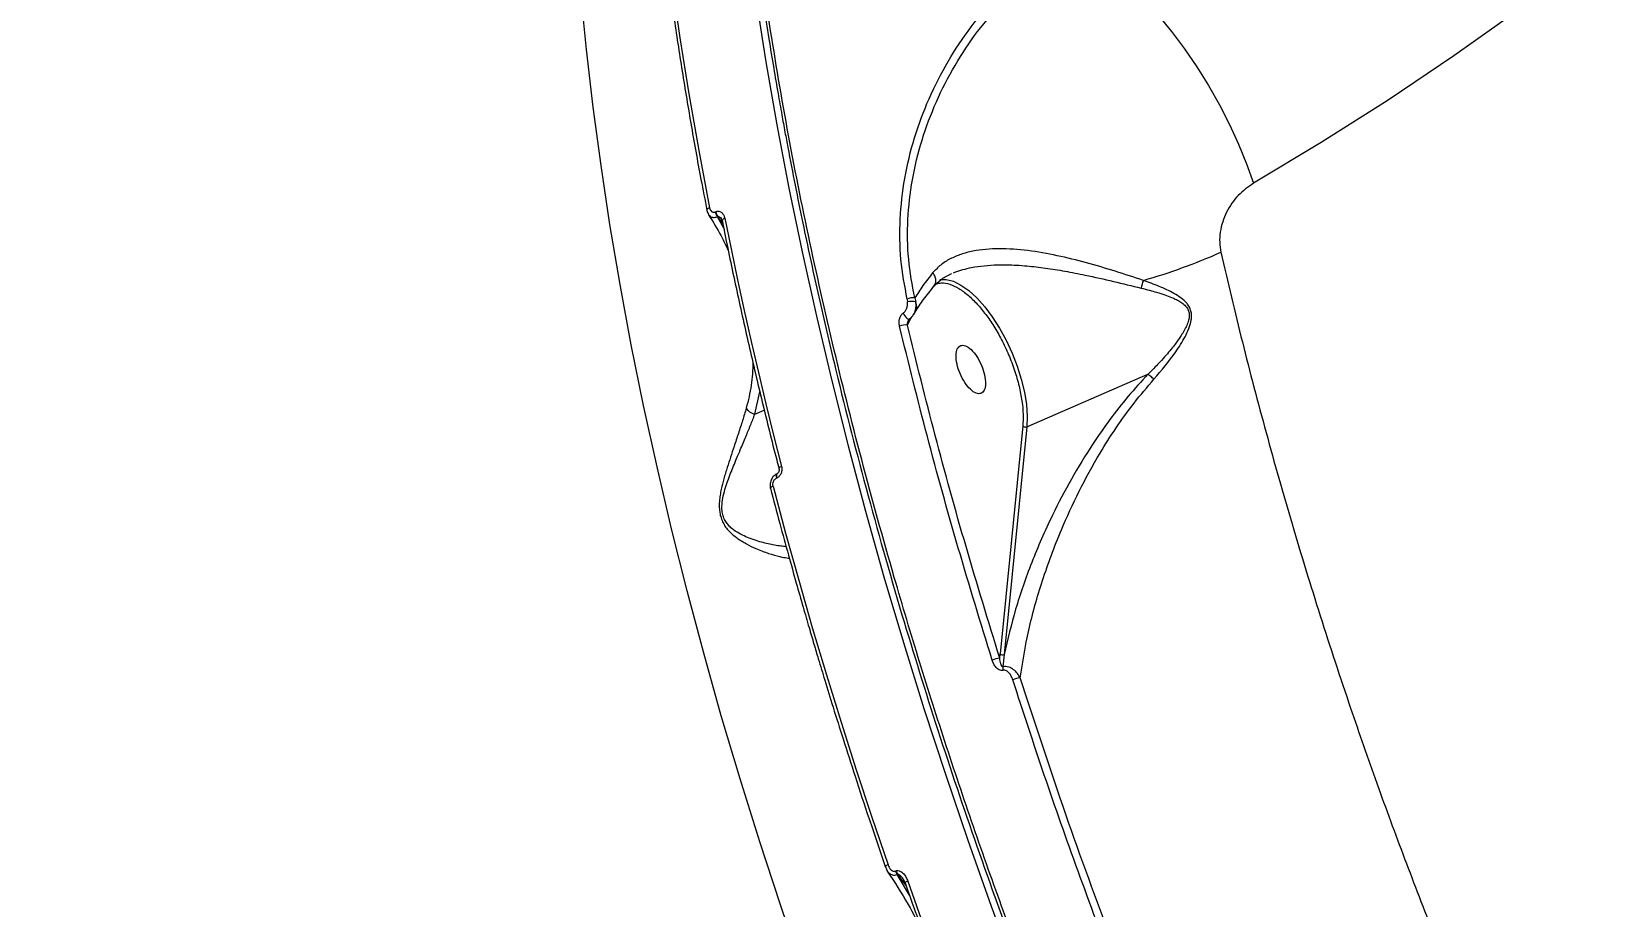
# Model space of a CAD drawing. Header units: millimetres. Extents: x -6332 to 8932, y -6739 to 7096.
# Drawn here: x -2605.9 to -2332.1, y -2091.6 to -1940.8 of the extents above; entities that cross this region are included whole.
import ezdxf

# ---------------------------------------------------------------- set-up
doc = ezdxf.new("R2010")
doc.units = ezdxf.units.MM
for name, color, linetype in [('DIKOM_ОБЪЕКТ', 7, 'Continuous'), ('DIKOM_РАЗМЕР_ЗОНА', 7, 'Continuous'), ('DIKOM_РАЗМЕР_ОБЪЕКТА', 7, 'Continuous')]:
    doc.layers.add(name, color=color, linetype=linetype)
doc.styles.add('style1', font='arial.ttf', dxfattribs={"width": 0.8})
doc.dimstyles.new('1-50', dxfattribs={"dimtxt": 300, "dimasz": 200, "dimexe": 100, "dimexo": 0, "dimgap": 100, "dimtad": 1, "dimtxsty": 'style1', "dimcen": 200, "dimclrd": 7, "dimclre": 7, "dimclrt": 7, "dimadec": 1, "dimazin": 2, "dimtfac": 1, "dimtmove": 0, "dimatfit": 2, "dimfxl": 0, "dimlwd": 25, "dimlwe": 18, "dimarcsym": 0})

# ---------------------------------------------------------------- blocks, each defined once
blk = doc.blocks.new('*D9')
at = {"layer": 'Defpoints', "color": 0, "transparency": 16777216}
for p in [(777.17, 5593.97), (-4228.73, -3389.78), (7301.72, -3389.78)]:
    blk.add_point(p, dxfattribs=at)
at = {"layer": 'DIKOM_РАЗМЕР_ОБЪЕКТА', "color": 7, "lineweight": 18, "transparency": 16777216}
for p, q in [((777.17, 5593.97), (7401.72, 5593.97)), ((-4228.73, -3389.78), (7401.72, -3389.78))]:
    blk.add_line(p, q, dxfattribs=at)
at = {"layer": 'DIKOM_РАЗМЕР_ОБЪЕКТА', "color": 7, "lineweight": 25, "transparency": 16777216}
blk.add_line((7301.72, 5393.97), (7301.72, -3189.78), dxfattribs=at)
at = {"layer": 'DIKOM_РАЗМЕР_ОБЪЕКТА', "color": 7, "transparency": 16777216}
for points in [[(7268.39, 5393.97), (7335.06, 5393.97), (7301.72, 5593.97)], [(7268.39, -3189.78), (7335.06, -3189.78), (7301.72, -3389.78)]]:
    blk.add_solid(points, dxfattribs=at)
at = {"layer": 'DIKOM_РАЗМЕР_ОБЪЕКТА', "color": 7, "transparency": 16777216, "insert": (7048.55, 1153.71), "char_height": 300, "attachment_point": 5, "rotation": 90, "style": 'style1'}
blk.add_mtext('9000', dxfattribs=at)
blk = doc.blocks.new('*D10')
at = {"layer": 'Defpoints', "color": 0, "transparency": 16777216}
for p in [(4034.78, 3636.59), (-4490.85, -1960.46), (4034.78, -5533.39)]:
    blk.add_point(p, dxfattribs=at)
at = {"layer": 'DIKOM_РАЗМЕР_ОБЪЕКТА', "color": 7, "lineweight": 18, "transparency": 16777216}
for p, q in [((4034.78, 3636.59), (4034.78, -5633.39)), ((-4490.85, -1960.46), (-4490.85, -5633.39))]:
    blk.add_line(p, q, dxfattribs=at)
at = {"layer": 'DIKOM_РАЗМЕР_ОБЪЕКТА', "color": 7, "lineweight": 25, "transparency": 16777216}
blk.add_line((-4290.85, -5533.39), (3834.78, -5533.39), dxfattribs=at)
at = {"layer": 'DIKOM_РАЗМЕР_ОБЪЕКТА', "color": 7, "transparency": 16777216}
for points in [[(-4290.85, -5500.05), (-4290.85, -5566.72), (-4490.85, -5533.39)], [(3834.78, -5500.05), (3834.78, -5566.72), (4034.78, -5533.39)]]:
    blk.add_solid(points, dxfattribs=at)
at = {"layer": 'DIKOM_РАЗМЕР_ОБЪЕКТА', "color": 7, "transparency": 16777216, "insert": (308.03, -5280.21), "char_height": 300, "attachment_point": 5, "style": 'style1'}
blk.add_mtext('8500', dxfattribs=at)
blk = doc.blocks.new('*D11')
at = {"layer": 'Defpoints', "color": 0, "transparency": 16777216}
for p in [(1114.35, 7096.35), (-4349.59, -4627.34), (8831.76, -4627.34)]:
    blk.add_point(p, dxfattribs=at)
at = {"layer": 'DIKOM_РАЗМЕР_ЗОНА', "color": 7, "lineweight": 18, "transparency": 16777216}
for p, q in [((1114.35, 7096.35), (8931.76, 7096.35)), ((-4349.59, -4627.34), (8931.76, -4627.34))]:
    blk.add_line(p, q, dxfattribs=at)
at = {"layer": 'DIKOM_РАЗМЕР_ЗОНА', "color": 7, "lineweight": 25, "transparency": 16777216}
blk.add_line((8831.76, 6896.35), (8831.76, -4427.34), dxfattribs=at)
at = {"layer": 'DIKOM_РАЗМЕР_ЗОНА', "color": 7, "transparency": 16777216}
for points in [[(8798.42, 6896.35), (8865.09, 6896.35), (8831.76, 7096.35)], [(8798.42, -4427.34), (8865.09, -4427.34), (8831.76, -4627.34)]]:
    blk.add_solid(points, dxfattribs=at)
at = {"layer": 'DIKOM_РАЗМЕР_ЗОНА', "color": 7, "transparency": 16777216, "insert": (8578.59, 1308.2), "char_height": 300, "attachment_point": 5, "rotation": 90, "style": 'style1'}
blk.add_mtext('11750', dxfattribs=at)
blk = doc.blocks.new('*D12')
at = {"layer": 'Defpoints', "color": 0, "transparency": 16777216}
for p in [(6134.38, 3354.85), (-6332, -2644.93), (6134.38, -6639)]:
    blk.add_point(p, dxfattribs=at)
at = {"layer": 'DIKOM_РАЗМЕР_ЗОНА', "color": 7, "lineweight": 18, "transparency": 16777216}
for p, q in [((6134.38, 3354.85), (6134.38, -6739)), ((-6332, -2644.93), (-6332, -6739))]:
    blk.add_line(p, q, dxfattribs=at)
at = {"layer": 'DIKOM_РАЗМЕР_ЗОНА', "color": 7, "lineweight": 25, "transparency": 16777216}
blk.add_line((-6132, -6639), (5934.38, -6639), dxfattribs=at)
at = {"layer": 'DIKOM_РАЗМЕР_ЗОНА', "color": 7, "transparency": 16777216}
for points in [[(-6132, -6605.67), (-6132, -6672.33), (-6332, -6639)], [(5934.38, -6605.67), (5934.38, -6672.33), (6134.38, -6639)]]:
    blk.add_solid(points, dxfattribs=at)
at = {"layer": 'DIKOM_РАЗМЕР_ЗОНА', "color": 7, "transparency": 16777216, "insert": (-98.81, -6385.83), "char_height": 300, "attachment_point": 5, "style": 'style1'}
blk.add_mtext('12500', dxfattribs=at)

msp = doc.modelspace()

# ---------------------------------------------------------------- linework, layer by layer
at = {"layer": 'DIKOM_ОБЪЕКТ', "color": 7, "linetype": 'Continuous', "lineweight": 15}
for p, q in [((-2487.912, -1971.837), (-2487.827, -1971.8)), ((-2487.463, -1972.632), (-2487.548, -1972.67)), ((-2486.45, -1974.636), (-2487.548, -1972.67)), ((-2486.615, -1973.787), (-2487.463, -1972.632)), ((-2486.907, -1972.955), (-2486.705, -1973.332)), ((-2447.366, -1982.605), (-2447.107, -1982.491)), ((-2454.79, -1986.865), (-2454.721, -1987.351)), ((-2453.486, -1986.682), (-2453.3, -1987.374)), ((-2454.756, -1991.369), (-2454.154, -1990.256)), ((-2454.154, -1990.256), (-2453.995, -1989.962)), ((-2453.663, -1989.527), (-2453.411, -1989.109)), ((-2434.143, -2008.902), (-2413.24, -1999.848)), ((-2481.08, -2006.76), (-2480.205, -2002.896)), ((-2481.08, -2006.76), (-2481.077, -2006.759)), ((-2481.077, -2006.759), (-2479.442, -2006.051)), ((-2434.836, -2008.774), (-2438.728, -2048.068)), ((-2434.143, -2008.902), (-2438.035, -2048.196)), ((-2477.342, -2017.77), (-2477.315, -2017.757)), ((-2477.201, -2016.984), (-2477.229, -2016.996)), ((-2438.805, -2048.852), (-2438.728, -2048.068)), ((-2438.035, -2048.196), (-2438.274, -2050.336)), ((-2456.818, -2085.577), (-2456.718, -2085.534)), ((-2456.423, -2086.101), (-2456.523, -2086.145)), ((-2454.392, -2089.745), (-2456.523, -2086.145)), ((-2455.004, -2088.016), (-2456.423, -2086.101)), ((-2455.561, -2086.83), (-2455.158, -2087.584))]:
    msp.add_line(p, q, dxfattribs=at)
at = {"layer": 'DIKOM_ОБЪЕКТ', "color": 7, "linetype": 'Continuous', "lineweight": 15, "flags": 128}
for points in [[(-2249.125, -1842.236), (-2258.105, -1852.898), (-2267.329, -1863.31), (-2276.792, -1873.467), (-2286.488, -1883.365), (-2296.412, -1892.997), (-2306.558, -1902.357), (-2316.922, -1911.442), (-2327.496, -1920.244), (-2338.276, -1928.761), (-2349.256, -1936.988), (-2360.429, -1944.92), (-2371.79, -1952.551), (-2383.331, -1959.879), (-2395.048, -1966.899)], [(-2499.308, -1894.884), (-2498.569, -1904.037), (-2497.669, -1913.311), (-2496.607, -1922.698), (-2495.385, -1932.194), (-2494.003, -1941.789), (-2492.463, -1951.479), (-2490.765, -1961.257), (-2488.91, -1971.115)], [(-2425.607, -1925.906), (-2423.31, -1927.224), (-2420.959, -1928.835), (-2418.576, -1930.725), (-2416.182, -1932.877), (-2413.798, -1935.27), (-2411.448, -1937.883), (-2409.151, -1940.693), (-2406.929, -1943.673), (-2404.803, -1946.797), (-2402.791, -1950.036), (-2400.912, -1953.36), (-2399.183, -1956.739), (-2397.62, -1960.143), (-2396.238, -1963.54), (-2395.048, -1966.899)], [(-2472.941, -2102.268), (-2476.674, -2091.387), (-2480.241, -2080.507), (-2483.637, -2069.639), (-2486.86, -2058.794), (-2489.907, -2047.98), (-2492.774, -2037.209), (-2495.46, -2026.489), (-2497.961, -2015.833), (-2500.275, -2005.248), (-2502.4, -1994.744), (-2504.334, -1984.333), (-2506.076, -1974.024), (-2507.623, -1963.824), (-2508.975, -1953.746), (-2510.129, -1943.798), (-2511.086, -1933.989)], [(-2480.868, -1935.257), (-2479.169, -1945.973), (-2477.278, -1956.797), (-2475.195, -1967.717), (-2472.922, -1978.727), (-2470.462, -1989.816), (-2467.817, -2000.975), (-2464.988, -2012.195), (-2461.978, -2023.465), (-2458.79, -2034.778), (-2455.427, -2046.123), (-2451.89, -2057.49), (-2448.183, -2068.871), (-2444.31, -2080.255), (-2440.274, -2091.632), (-2436.077, -2102.994)], [(-2488.91, -1971.115), (-2489.055, -1971.186), (-2489.175, -1971.264), (-2489.267, -1971.345), (-2489.329, -1971.427), (-2489.356, -1971.507), (-2489.352, -1971.575)], [(-2486.258, -1972.937), (-2486.409, -1973.011), (-2486.533, -1973.093), (-2486.626, -1973.178), (-2486.685, -1973.263), (-2486.706, -1973.345), (-2486.69, -1973.421), (-2486.689, -1973.424)], [(-2486.258, -1972.937), (-2485.185, -1978.226), (-2484.068, -1983.535), (-2482.907, -1988.861), (-2481.704, -1994.205), (-2480.457, -1999.566), (-2479.168, -2004.942), (-2477.836, -2010.332), (-2476.462, -2015.735)], [(-2449.152, -1983.477), (-2448.052, -1983.475), (-2446.815, -1983.801), (-2445.504, -1984.453), (-2444.148, -1985.418), (-2442.775, -1986.674), (-2441.416, -1988.193), (-2440.1, -1989.944), (-2438.855, -1991.889), (-2437.709, -1993.984), (-2436.686, -1996.184), (-2435.809, -1998.443), (-2435.097, -2000.709), (-2434.565, -2002.936), (-2434.224, -2005.074), (-2434.083, -2007.077), (-2434.143, -2008.902)], [(-2455.471, -1989.284), (-2455.351, -1989.528), (-2455.197, -1989.767), (-2455.023, -1989.982), (-2454.842, -1990.154), (-2454.67, -1990.272), (-2454.519, -1990.324), (-2454.403, -1990.306), (-2454.33, -1990.221)], [(-2454.209, -1990.134), (-2454.193, -1990.18), (-2454.154, -1990.256)], [(-2477.227, -2016.995), (-2477.235, -2016.999), (-2477.318, -2017.071), (-2477.372, -2017.192), (-2477.395, -2017.356), (-2477.385, -2017.552), (-2477.342, -2017.77)], [(-2477.2, -2016.984), (-2477.208, -2016.987), (-2477.291, -2017.059), (-2477.345, -2017.18), (-2477.368, -2017.343), (-2477.358, -2017.54), (-2477.315, -2017.757)], [(-2476.462, -2015.735), (-2476.613, -2015.807), (-2476.739, -2015.883), (-2476.834, -2015.959), (-2476.896, -2016.031), (-2476.921, -2016.098), (-2476.917, -2016.137)], [(-2478.374, -2019.569), (-2478.379, -2019.558), (-2478.381, -2019.501), (-2478.35, -2019.437), (-2478.285, -2019.368), (-2478.191, -2019.297), (-2478.069, -2019.225), (-2477.924, -2019.155)], [(-2477.924, -2019.155), (-2475.762, -2027.267), (-2473.507, -2035.4), (-2471.161, -2043.553), (-2468.724, -2051.722), (-2466.197, -2059.901), (-2463.582, -2068.089), (-2460.88, -2076.282), (-2458.091, -2084.475)], [(-2454.677, -2087.299), (-2454.829, -2087.369), (-2454.958, -2087.435), (-2455.058, -2087.494), (-2455.126, -2087.545), (-2455.159, -2087.586), (-2455.156, -2087.616), (-2455.149, -2087.621)], [(-2454.677, -2087.299), (-2452.002, -2094.832), (-2449.256, -2102.359), (-2446.441, -2109.877), (-2443.557, -2117.382), (-2440.606, -2124.873), (-2437.589, -2132.347), (-2434.507, -2139.801), (-2431.361, -2147.232)]]:
    msp.add_lwpolyline(points, dxfattribs=at)
at = {"layer": 'DIKOM_ОБЪЕКТ', "color": 7, "linetype": 'Continuous', "lineweight": 15}
for centre, radius, start, end in [((-2485.775, -1971.397), 2.182, 191.63408, 215.67287), ((-2485.704, -1971.366), 2.167, 191.54907, 215.75788), ((-2441.929, -1885.801), 101.745, 285.91366, 293.93796), ((-2406.415, -1986.637), 8.182, 158.56827, 168.31377), ((-2453.827, -1988.991), 2.334, 81.61002, 114.37729), ((-2454.056, -1990.177), 2.903, 74.90774, 103.24673), ((-2455.028, -1988.135), 1.888, 328.61948, 23.75575), ((-2455.153, -1993.563), 2.23, 79.74057, 115.36468), ((-2438.681, -2052.246), 3.396, 92.08181, 114.98963), ((-2438.284, -2047.601), 0.645, 226.42944, 292.67128), ((-2436.737, -2050.622), 1.563, 169.47025, 191.66474), ((-2434.982, -2056.05), 3.817, 94.67258, 114.39334), ((-2457.903, -2085.292), 0.838, 102.96284, 143.04501), ((-2454.762, -2084.869), 2.174, 198.99155, 215.93158), ((-2454.679, -2084.833), 2.156, 198.97038, 216.03153)]:
    msp.add_arc(centre, radius, start, end, dxfattribs=at)
for points, knots in [([(-2499.724, -1895.409), (-2499.607, -1897.066), (-2499.278, -1901.711), (-2498.565, -1909.476), (-2497.598, -1918.684), (-2496.467, -1928.003), (-2495.182, -1937.42), (-2493.744, -1946.93), (-2492.145, -1956.53), (-2490.679, -1964.744), (-2489.688, -1969.785), (-2489.336, -1971.572)], [0, 0, 0, 0, 0.0685187, 0.1919675, 0.3154048, 0.438816, 0.5622153, 0.6855985, 0.8089526, 0.9322841, 1, 1, 1, 1]), ([(-2454.79, -1986.865), (-2455.212, -1984.606), (-2456.052, -1980.11), (-2456.129, -1973.082), (-2455.351, -1966.026), (-2453.662, -1959.045), (-2451.134, -1952.257), (-2447.83, -1945.83), (-2443.867, -1939.801), (-2440.753, -1936.286), (-2439.194, -1934.524)], [0, 0, 0, 0, 0.1259221, 0.2506969, 0.3753571, 0.5006644, 0.6250638, 0.7504825, 0.8749973, 1, 1, 1, 1]), ([(-2453.486, -1986.682), (-2453.899, -1984.469), (-2454.72, -1980.065), (-2454.791, -1973.181), (-2454.021, -1966.271), (-2452.358, -1959.436), (-2449.874, -1952.792), (-2446.629, -1946.504), (-2442.742, -1940.606), (-2439.691, -1937.167), (-2438.163, -1935.444)], [0, 0, 0, 0, 0.1259479, 0.2507115, 0.3753771, 0.50067, 0.6250772, 0.7504826, 0.8749987, 1, 1, 1, 1]), ([(-2479.563, -1936.212), (-2479.267, -1938.127), (-2478.711, -1941.725), (-2477.872, -1946.804), (-2477.12, -1951.188), (-2476.466, -1954.864), (-2475.9, -1957.963), (-2474.741, -1964.169), (-2472.918, -1973.371), (-2470.249, -1985.74), (-2466.717, -2000.939), (-2461.995, -2019.452), (-2455.978, -2040.649), (-2449.565, -2061.285), (-2442.834, -2081.29), (-2435.6, -2101.272), (-2427.885, -2121.166), (-2419.707, -2140.927), (-2411.088, -2160.511), (-2402.045, -2179.868), (-2392.598, -2198.961), (-2382.777, -2217.726), (-2372.608, -2236.111), (-2362.128, -2254.057), (-2351.353, -2271.53), (-2340.313, -2288.486), (-2329.031, -2304.888), (-2317.535, -2320.694), (-2305.86, -2335.855), (-2294.04, -2350.326), (-2282.11, -2364.066), (-2270.094, -2377.052), (-2258.022, -2389.244), (-2245.916, -2400.625), (-2233.815, -2411.153), (-2221.752, -2420.8), (-2209.767, -2429.539), (-2197.884, -2437.344), (-2186.131, -2444.205), (-2174.535, -2450.103), (-2163.122, -2455.02), (-2151.927, -2458.945), (-2141.226, -2461.797), (-2131.031, -2463.647), (-2121.337, -2464.568), (-2113.686, -2464.591), (-2107.939, -2464.21), (-2104.082, -2463.784), (-2101.138, -2463.331), (-2098.925, -2462.925), (-2097.163, -2462.568), (-2094.972, -2462.069), (-2092.341, -2461.386), (-2089.577, -2460.577), (-2087.719, -2459.923), (-2086.86, -2459.619)], [0, 0, 0, 0, 0.0074882, 0.0140652, 0.0197222, 0.0244442, 0.0282356, 0.0316329, 0.0482403, 0.0633034, 0.0783673, 0.1052638, 0.1321598, 0.1566132, 0.1811119, 0.205585, 0.2300364, 0.2544886, 0.2789398, 0.303391, 0.3278498, 0.3523595, 0.3768158, 0.401268, 0.4257194, 0.4501715, 0.4746244, 0.4991041, 0.5235995, 0.5480531, 0.5725065, 0.5969613, 0.6214155, 0.6458734, 0.6703836, 0.6948535, 0.7193114, 0.7437693, 0.7682288, 0.7926891, 0.817164, 0.8416817, 0.8661483, 0.8889833, 0.9118196, 0.934657, 0.9447066, 0.9546912, 0.9638668, 0.9673555, 0.9718884, 0.9776536, 0.9846583, 0.9928988, 1, 1, 1, 1]), ([(-2085.655, -2459.26), (-2088.967, -2460.348), (-2095.563, -2462.515), (-2106.041, -2464.18), (-2116.841, -2464.697), (-2127.966, -2463.98), (-2139.359, -2462.091), (-2150.981, -2459.059), (-2162.788, -2454.926), (-2174.739, -2449.727), (-2186.796, -2443.51), (-2198.918, -2436.318), (-2211.067, -2428.197), (-2223.209, -2419.199), (-2235.308, -2409.368), (-2247.332, -2398.756), (-2259.248, -2387.415), (-2271.029, -2375.396), (-2282.643, -2362.747), (-2294.069, -2349.523), (-2305.277, -2335.771), (-2314.324, -2324.04), (-2321.292, -2314.639), (-2326.269, -2307.759), (-2331.183, -2300.8), (-2336.03, -2293.767), (-2340.812, -2286.666), (-2345.525, -2279.501), (-2351.443, -2270.29), (-2358.494, -2258.961), (-2366.573, -2245.426), (-2375.329, -2230.141), (-2384.65, -2213.063), (-2394.401, -2194.174), (-2403.642, -2175.238), (-2412.368, -2156.314), (-2419.977, -2138.826), (-2426.602, -2122.78), (-2432.363, -2108.145), (-2437.859, -2093.476), (-2443.083, -2078.795), (-2448.028, -2064.122), (-2452.689, -2049.479), (-2457.642, -2032.943), (-2462.729, -2014.566), (-2467.765, -1994.44), (-2472.189, -1974.565), (-2476.046, -1954.96), (-2478.097, -1942.176), (-2479.122, -1935.79)], [0, 0, 0, 0, 0.0271357, 0.0540497, 0.0807421, 0.1072129, 0.133462, 0.1594894, 0.1852952, 0.2108794, 0.2362418, 0.2613826, 0.286302, 0.3109992, 0.3354753, 0.3597296, 0.383762, 0.4075724, 0.4311621, 0.454529, 0.4776753, 0.5005994, 0.5112385, 0.521823, 0.5323524, 0.5428277, 0.5532485, 0.5636141, 0.5739263, 0.592688, 0.6112661, 0.6296613, 0.6544485, 0.6788948, 0.7029997, 0.7267635, 0.7501872, 0.7681702, 0.7861322, 0.8040722, 0.8219919, 0.83989, 0.8577659, 0.8756211, 0.9005808, 0.9254984, 0.950374, 0.9752076, 1, 1, 1, 1]), ([(-2395.048, -1966.899), (-2395.955, -1967.538), (-2397.767, -1968.815), (-2399.468, -1971.318), (-2400.385, -1973.539), (-2400.797, -1975.296), (-2400.93, -1977.089), (-2400.741, -1978.224), (-2400.646, -1978.795)], [0, 0, 0, 0, 0.2497093, 0.4992396, 0.6240027, 0.7494819, 0.8739506, 1, 1, 1, 1]), ([(-2488.91, -1971.115), (-2488.877, -1971.237), (-2488.81, -1971.481), (-2488.622, -1971.717), (-2488.431, -1971.841), (-2488.266, -1971.893), (-2488.09, -1971.898), (-2487.971, -1971.857), (-2487.912, -1971.837)], [0, 0, 0, 0, 0.248925, 0.4983885, 0.6262905, 0.7493184, 0.8753711, 1, 1, 1, 1]), ([(-2489.354, -1971.569), (-2489.321, -1971.703), (-2489.254, -1971.973), (-2489.128, -1972.199), (-2489.065, -1972.314)], [0, 0, 0, 0, 0.4946553, 1, 1, 1, 1]), ([(-2489.083, -1972.32), (-2488.322, -1973.532), (-2487.036, -1975.583), (-2486.038, -1977.72), (-2485.63, -1978.594)], [0, 0, 0, 0, 0.5911017, 1, 1, 1, 1]), ([(-2489.051, -1972.299), (-2488.971, -1972.416), (-2488.839, -1972.61), (-2488.535, -1972.749), (-2488.24, -1972.804), (-2487.904, -1972.787), (-2487.667, -1972.709), (-2487.548, -1972.67)], [0, 0, 0, 0, 0.2739416, 0.4491908, 0.6294754, 0.8130722, 1, 1, 1, 1]), ([(-2487.827, -1971.8), (-2487.736, -1971.769), (-2487.55, -1971.705), (-2487.274, -1971.717), (-2487.017, -1971.799), (-2486.718, -1971.995), (-2486.42, -1972.362), (-2486.312, -1972.745), (-2486.258, -1972.937)], [0, 0, 0, 0, 0.123797, 0.2505609, 0.3732565, 0.5015217, 0.7510063, 1, 1, 1, 1]), ([(-2487.463, -1972.632), (-2487.442, -1972.626), (-2487.398, -1972.613), (-2487.288, -1972.63), (-2487.11, -1972.731), (-2486.945, -1972.884), (-2486.867, -1973.019), (-2486.847, -1973.054)], [0, 0, 0, 0, 0.0879629, 0.1850914, 0.4273209, 0.853115, 1, 1, 1, 1]), ([(-2486.693, -1973.387), (-2486.585, -1973.941), (-2485.849, -1977.743), (-2484.338, -1984.858), (-2482.158, -1994.726), (-2479.804, -2004.655), (-2478.052, -2011.794), (-2477.041, -2015.633), (-2476.909, -2016.135)], [0, 0, 0, 0, 0.039543, 0.271106, 0.5025954, 0.7339714, 0.9652119, 1, 1, 1, 1]), ([(-2414.031, -1983.647), (-2415.633, -1983.122), (-2418.824, -1982.075), (-2423.831, -1980.595), (-2428.91, -1979.328), (-2434.005, -1978.427), (-2438.951, -1978.074), (-2442.792, -1978.401), (-2445.545, -1979.119), (-2447.413, -1979.915), (-2449.062, -1980.95), (-2449.917, -1981.86), (-2450.343, -1982.312)], [0, 0, 0, 0, 0.1252527, 0.2494539, 0.3746744, 0.4991344, 0.6242751, 0.7492149, 0.8118517, 0.8744606, 0.937512, 1, 1, 1, 1]), ([(-2400.646, -1978.795), (-2399.438, -1983.949), (-2397.019, -1994.275), (-2392.902, -2009.924), (-2388.426, -2025.687), (-2383.56, -2041.544), (-2378.649, -2056.464), (-2373.765, -2070.437), (-2368.97, -2083.466), (-2363.912, -2096.548), (-2358.593, -2109.666), (-2353.014, -2122.799), (-2347.277, -2135.705), (-2341.394, -2148.379), (-2335.375, -2160.816), (-2329.117, -2173.226), (-2322.624, -2185.589), (-2315.898, -2197.881), (-2309.387, -2209.306), (-2303.134, -2219.88), (-2297.175, -2229.623), (-2291.069, -2239.276), (-2284.819, -2248.824), (-2278.429, -2258.253), (-2271.904, -2267.547), (-2263.89, -2278.559), (-2254.299, -2291.112), (-2243.061, -2304.943), (-2231.545, -2318.22), (-2221.492, -2329.035), (-2212.995, -2337.66), (-2206.114, -2344.339), (-2199.177, -2350.764), (-2192.19, -2356.921), (-2185.162, -2362.795), (-2178.1, -2368.375), (-2170.269, -2374.201), (-2161.684, -2380.117), (-2152.374, -2385.944), (-2143.094, -2391.15), (-2133.863, -2395.71), (-2124.044, -2399.877), (-2113.699, -2403.442), (-2102.926, -2406.137), (-2092.38, -2407.816), (-2085.629, -2407.984), (-2082.245, -2408.069)], [0, 0, 0, 0, 0.0247177, 0.0495152, 0.0743911, 0.0993454, 0.1243775, 0.1447744, 0.1653298, 0.1860432, 0.2069154, 0.2279455, 0.2491336, 0.2694023, 0.2898713, 0.3105397, 0.3314089, 0.3524788, 0.373748, 0.3911655, 0.4087378, 0.4264654, 0.4443484, 0.4623873, 0.4805816, 0.4989317, 0.5286787, 0.5588428, 0.5894223, 0.6204182, 0.6383184, 0.6563541, 0.6745262, 0.6928343, 0.7112778, 0.7298577, 0.7485742, 0.7733223, 0.7982561, 0.8233761, 0.8486819, 0.8741736, 0.905376, 0.9367479, 0.968289, 1, 1, 1, 1]), ([(-2446.787, -1982.349), (-2446.711, -1982.315), (-2446.207, -1982.088), (-2445.166, -1981.776), (-2442.814, -1981.208), (-2440.24, -1980.969), (-2437.587, -1980.956), (-2435.88, -1981.017), (-2433.659, -1981.18), (-2430.879, -1981.505), (-2427.518, -1982.049), (-2423.585, -1982.821), (-2419.157, -1983.822), (-2416.007, -1984.593), (-2414.427, -1984.98)], [0, 0, 0, 0, 0.009045, 0.0602201, 0.11268, 0.2550651, 0.3051221, 0.3565084, 0.4092652, 0.5034843, 0.6021119, 0.7052895, 0.8522858, 1, 1, 1, 1]), ([(-2450.343, -1982.312), (-2450.941, -1983.065), (-2452.141, -1984.576), (-2453.037, -1985.979), (-2453.486, -1986.682)], [0, 0, 0, 0, 0.4984724, 1, 1, 1, 1]), ([(-2453.418, -1989.119), (-2452.955, -1988.4), (-2452.032, -1986.963), (-2450.765, -1985.395), (-2450.134, -1984.612)], [0, 0, 0, 0, 0.501086, 1, 1, 1, 1]), ([(-2450.201, -1984.627), (-2450.107, -1984.526), (-2449.92, -1984.326), (-2449.83, -1983.883), (-2449.848, -1983.389), (-2450.01, -1982.841), (-2450.232, -1982.489), (-2450.343, -1982.312)], [0, 0, 0, 0, 0.1886537, 0.3745112, 0.5769524, 0.7881851, 1, 1, 1, 1]), ([(-2450.258, -1984.763), (-2449.874, -1984.343), (-2449.098, -1983.492), (-2447.924, -1982.879), (-2447.33, -1982.57)], [0, 0, 0, 0, 0.494548, 1, 1, 1, 1]), ([(-2449.722, -1984.246), (-2449.445, -1984.173), (-2448.753, -1983.99), (-2447.447, -1984.256), (-2445.893, -1984.972), (-2444.291, -1986.146), (-2442.725, -1987.668), (-2441.232, -1989.475), (-2439.81, -1991.546), (-2438.467, -1993.893), (-2437.247, -1996.476), (-2436.223, -1999.183), (-2435.446, -2001.888), (-2434.956, -2004.451), (-2434.73, -2006.79), (-2434.801, -2008.123), (-2434.836, -2008.774)], [0, 0, 0, 0, 0.0505576, 0.1262769, 0.2019996, 0.2764909, 0.3486258, 0.4175091, 0.4863987, 0.5585504, 0.6330323, 0.7087452, 0.7844687, 0.8589702, 0.9311173, 1, 1, 1, 1]), ([(-2412.196, -2000.702), (-2410.896, -1999.17), (-2408.936, -1996.86), (-2407.043, -1993.845), (-2406.16, -1991.988), (-2405.773, -1990.738), (-2405.689, -1989.702), (-2405.788, -1988.933), (-2406.066, -1988.231), (-2406.619, -1987.429), (-2407.521, -1986.641), (-2409.129, -1985.649), (-2411.295, -1984.655), (-2413.121, -1983.983), (-2414.031, -1983.647)], [0, 0, 0, 0, 0.2445685, 0.3686356, 0.4311119, 0.4946813, 0.5269779, 0.5593512, 0.5918094, 0.6241192, 0.6876345, 0.7506825, 0.875699, 1, 1, 1, 1]), ([(-2455.471, -1989.284), (-2455.404, -1989.233), (-2455.267, -1989.129), (-2455.042, -1988.847), (-2454.841, -1988.429), (-2454.717, -1987.888), (-2454.72, -1987.53), (-2454.721, -1987.351)], [0, 0, 0, 0, 0.1223074, 0.2500675, 0.5003101, 0.7497819, 1, 1, 1, 1]), ([(-2453.79, -1989.696), (-2453.776, -1989.683), (-2453.573, -1989.494), (-2453.381, -1988.94), (-2453.217, -1988.163), (-2453.273, -1987.635), (-2453.3, -1987.374)], [0, 0, 0, 0, 0.0266133, 0.3644498, 0.6861373, 1, 1, 1, 1]), ([(-2414.427, -1984.98), (-2413.932, -1985.105), (-2413.028, -1985.333), (-2411.656, -1985.719), (-2410.391, -1986.118), (-2409.25, -1986.541), (-2408.322, -1986.958), (-2407.545, -1987.393), (-2406.896, -1987.89), (-2406.424, -1988.458), (-2406.151, -1989.089), (-2406.097, -1989.668), (-2406.142, -1990.15), (-2406.255, -1990.706), (-2406.522, -1991.437), (-2406.967, -1992.313), (-2407.464, -1993.128), (-2408, -1993.914), (-2408.582, -1994.702), (-2409.288, -1995.594), (-2410.157, -1996.623), (-2411.069, -1997.636), (-2412.111, -1998.738), (-2412.806, -1999.427), (-2413.23, -1999.847)], [0, 0, 0, 0, 0.0686946, 0.1253911, 0.1940465, 0.2508404, 0.2943522, 0.3365077, 0.3762252, 0.4092578, 0.4390324, 0.4687407, 0.484704, 0.5017043, 0.5414256, 0.5833874, 0.6264525, 0.6627443, 0.7042328, 0.7509308, 0.8073103, 0.8754342, 0.9241364, 1, 1, 1, 1]), ([(-2456.108, -1991.549), (-2456.143, -1991.349), (-2456.211, -1990.95), (-2456.143, -1990.315), (-2455.952, -1989.809), (-2455.707, -1989.466), (-2455.549, -1989.343), (-2455.471, -1989.284)], [0, 0, 0, 0, 0.249945, 0.4997266, 0.7493753, 0.8772667, 1, 1, 1, 1]), ([(-2454.756, -1991.369), (-2454.729, -1991.155), (-2454.69, -1990.851), (-2454.537, -1990.48), (-2454.436, -1990.326), (-2454.376, -1990.258), (-2454.345, -1990.233), (-2454.33, -1990.221)], [0, 0, 0, 0, 0.5766521, 0.8197553, 0.9188486, 0.961339, 1, 1, 1, 1]), ([(-2454.572, -1990.574), (-2454.557, -1990.538), (-2454.53, -1990.471), (-2454.489, -1990.401), (-2454.461, -1990.36), (-2454.444, -1990.339), (-2454.433, -1990.324), (-2454.43, -1990.32), (-2454.429, -1990.317)], [0, 0, 0, 0, 0.2941947, 0.5487466, 0.6639691, 0.7741625, 0.8845566, 1, 1, 1, 1]), ([(-2454.429, -1990.317), (-2454.275, -1990.206), (-2453.98, -1989.992), (-2453.774, -1989.691), (-2453.676, -1989.548)], [0, 0, 0, 0, 0.524151, 1, 1, 1, 1]), ([(-2440.116, -2049.168), (-2442.1, -2042.715), (-2446.065, -2029.819), (-2451.404, -2010.582), (-2454.541, -1997.89), (-2456.108, -1991.549)], [0, 0, 0, 0, 0.3338578, 0.6671841, 1, 1, 1, 1]), ([(-2438.805, -2048.852), (-2440.781, -2042.425), (-2444.733, -2029.57), (-2450.059, -2010.378), (-2453.19, -1997.705), (-2454.756, -1991.369)], [0, 0, 0, 0, 0.3333132, 0.6666796, 1, 1, 1, 1]), ([(-2442.063, -2003.171), (-2442.331, -2003.199), (-2442.866, -2003.256), (-2443.884, -2002.529), (-2444.873, -2001.313), (-2445.705, -1999.738), (-2446.248, -1998.054), (-2446.417, -1996.53), (-2446.207, -1995.34), (-2445.777, -1995.034), (-2445.562, -1994.881)], [0, 0, 0, 0, 0.1250047, 0.2500072, 0.3749973, 0.5000071, 0.6250273, 0.7499779, 0.8750086, 1, 1, 1, 1]), ([(-2445.562, -1994.881), (-2445.294, -1994.852), (-2444.759, -1994.795), (-2443.74, -1995.522), (-2442.752, -1996.738), (-2441.92, -1998.313), (-2441.376, -1999.997), (-2441.208, -2001.522), (-2441.418, -2002.711), (-2441.848, -2003.018), (-2442.063, -2003.171)], [0, 0, 0, 0, 0.1249981, 0.2499982, 0.3749836, 0.4999886, 0.6250042, 0.7500075, 0.8749894, 1, 1, 1, 1]), ([(-2481.397, -1997.839), (-2481.458, -1999.145), (-2481.582, -2001.818), (-2482.229, -2004.383), (-2482.56, -2005.694)], [0, 0, 0, 0, 0.4887099, 1, 1, 1, 1]), ([(-2413.24, -1999.848), (-2414.396, -2001.105), (-2416.731, -2003.645), (-2419.855, -2007.674), (-2423.191, -2012.449), (-2426.548, -2017.966), (-2430.155, -2024.845), (-2433.424, -2032.363), (-2436.239, -2040.429), (-2437.437, -2045.608), (-2438.035, -2048.196)], [0, 0, 0, 0, 0.0822544, 0.1661613, 0.2507849, 0.3751798, 0.5001918, 0.6670143, 0.8336217, 1, 1, 1, 1]), ([(-2435.293, -2052.245), (-2434.858, -2049.511), (-2433.987, -2044.042), (-2431.563, -2035.46), (-2428.595, -2027.432), (-2425.205, -2020.06), (-2422, -2014.171), (-2418.772, -2009.085), (-2415.716, -2004.786), (-2413.366, -2002.06), (-2412.196, -2000.702)], [0, 0, 0, 0, 0.166676, 0.3333373, 0.5011011, 0.6267145, 0.7512613, 0.8342327, 0.9174549, 1, 1, 1, 1]), ([(-2413.23, -1999.847), (-2413.23, -1999.847), (-2413.231, -1999.846), (-2413.235, -1999.846), (-2413.238, -1999.848), (-2413.24, -1999.848)], [0, 0, 0, 0, 0.2067757, 0.4295953, 1, 1, 1, 1]), ([(-2412.196, -2000.702), (-2412.395, -2000.526), (-2412.792, -2000.174), (-2413.084, -1999.956), (-2413.23, -1999.847)], [0, 0, 0, 0, 0.5000033, 1, 1, 1, 1]), ([(-2482.56, -2005.694), (-2482.769, -2006.397), (-2483.189, -2007.81), (-2483.905, -2010.03), (-2484.609, -2012.149), (-2485.263, -2014.107), (-2485.865, -2015.962), (-2486.421, -2017.804), (-2486.831, -2019.425), (-2487.071, -2020.703), (-2487.237, -2022.049), (-2487.226, -2023.407), (-2486.926, -2024.666), (-2486.573, -2025.501), (-2486.112, -2026.24), (-2485.325, -2027.188), (-2484.093, -2028.201), (-2482.496, -2029.161), (-2480.647, -2030.044), (-2478.671, -2030.795), (-2476.922, -2031.284), (-2475.758, -2031.524), (-2475.278, -2031.556), (-2475.132, -2031.566)], [0, 0, 0, 0, 0.0605306, 0.1217521, 0.1819593, 0.2291584, 0.2732919, 0.3220124, 0.3643742, 0.3884373, 0.4103486, 0.4561562, 0.4788639, 0.5021488, 0.5241577, 0.5482518, 0.6058542, 0.6683139, 0.7308379, 0.8217561, 0.9121949, 0.9732978, 1, 1, 1, 1]), ([(-2475.676, -2029.584), (-2475.758, -2029.579), (-2476.112, -2029.56), (-2476.871, -2029.462), (-2477.911, -2029.292), (-2479.055, -2029.046), (-2480.247, -2028.733), (-2481.441, -2028.351), (-2482.662, -2027.875), (-2483.85, -2027.298), (-2484.873, -2026.629), (-2485.621, -2025.924), (-2486.126, -2025.275), (-2486.511, -2024.508), (-2486.736, -2023.61), (-2486.792, -2022.491), (-2486.624, -2021.175), (-2486.251, -2019.725), (-2485.781, -2018.309), (-2485.272, -2016.955), (-2484.745, -2015.644), (-2484.184, -2014.297), (-2483.47, -2012.606), (-2482.656, -2010.682), (-2481.81, -2008.634), (-2481.319, -2007.379), (-2481.077, -2006.759)], [0, 0, 0, 0, 0.0131162, 0.0569267, 0.1111221, 0.1602169, 0.2095168, 0.2640786, 0.3082684, 0.3574699, 0.4070664, 0.4335646, 0.4569649, 0.4823439, 0.5066663, 0.5302543, 0.5675427, 0.6059412, 0.6444759, 0.6835231, 0.7205807, 0.7582919, 0.8031582, 0.8739089, 0.9377074, 1, 1, 1, 1]), ([(-2482.56, -2005.694), (-2482.491, -2005.804), (-2482.35, -2006.026), (-2481.996, -2006.328), (-2481.567, -2006.589), (-2481.241, -2006.703), (-2481.08, -2006.76)], [0, 0, 0, 0, 0.2458277, 0.4998802, 0.7542046, 1, 1, 1, 1]), ([(-2434.836, -2008.774), (-2434.793, -2008.811), (-2434.707, -2008.887), (-2434.519, -2008.946), (-2434.318, -2008.958), (-2434.201, -2008.92), (-2434.143, -2008.902)], [0, 0, 0, 0, 0.2501861, 0.4999407, 0.7499948, 1, 1, 1, 1]), ([(-2477.227, -2016.995), (-2477.413, -2017.101), (-2477.805, -2017.322), (-2478.243, -2017.934), (-2478.439, -2018.576), (-2478.463, -2019.134), (-2478.408, -2019.411), (-2478.38, -2019.553)], [0, 0, 0, 0, 0.2167729, 0.4562409, 0.7154094, 0.8540119, 1, 1, 1, 1]), ([(-2477.924, -2019.155), (-2477.946, -2019.022), (-2477.989, -2018.754), (-2477.905, -2018.404), (-2477.782, -2018.156), (-2477.658, -2017.993), (-2477.512, -2017.856), (-2477.399, -2017.798), (-2477.342, -2017.77)], [0, 0, 0, 0, 0.2496435, 0.4991861, 0.6256084, 0.7496371, 0.8754639, 1, 1, 1, 1]), ([(-2476.462, -2015.735), (-2476.431, -2015.93), (-2476.368, -2016.321), (-2476.491, -2016.832), (-2476.671, -2017.194), (-2476.853, -2017.433), (-2477.068, -2017.631), (-2477.233, -2017.715), (-2477.315, -2017.757)], [0, 0, 0, 0, 0.2500091, 0.4991011, 0.625361, 0.7496729, 0.8750857, 1, 1, 1, 1]), ([(-2476.92, -2016.091), (-2476.905, -2016.198), (-2476.876, -2016.401), (-2476.933, -2016.675), (-2477.036, -2016.881), (-2477.148, -2016.951), (-2477.199, -2016.983)], [0, 0, 0, 0, 0.3037754, 0.5749046, 0.8050073, 1, 1, 1, 1]), ([(-2478.381, -2019.501), (-2477.845, -2021.534), (-2476.831, -2025.383), (-2475.339, -2030.844), (-2473.994, -2035.658), (-2472.805, -2039.823), (-2471.785, -2043.334), (-2470.913, -2046.298), (-2470.01, -2049.327), (-2468.918, -2052.943), (-2467.5, -2057.557), (-2465.767, -2063.076), (-2463.701, -2069.499), (-2461.284, -2076.828), (-2459.508, -2082.015), (-2458.568, -2084.759)], [0, 0, 0, 0, 0.0941638, 0.1782518, 0.2522628, 0.3161937, 0.3700549, 0.4138351, 0.4524781, 0.5092896, 0.5798901, 0.6642492, 0.762396, 0.874309, 1, 1, 1, 1]), ([(-2438.268, -2050.938), (-2438.374, -2050.952), (-2438.595, -2050.981), (-2439.018, -2050.821), (-2439.462, -2050.442), (-2439.862, -2049.85), (-2440.031, -2049.395), (-2440.116, -2049.168)], [0, 0, 0, 0, 0.1197837, 0.2515129, 0.501495, 0.7511469, 1, 1, 1, 1]), ([(-2438.274, -2050.336), (-2438.293, -2050.334), (-2438.333, -2050.331), (-2438.406, -2050.28), (-2438.525, -2050.117), (-2438.701, -2049.648), (-2438.762, -2049.178), (-2438.805, -2048.852)], [0, 0, 0, 0, 0.034497, 0.0753848, 0.1767057, 0.4284022, 1, 1, 1, 1]), ([(-2435.293, -2052.245), (-2435.438, -2051.98), (-2435.735, -2051.441), (-2436.406, -2050.763), (-2437.119, -2050.372), (-2437.773, -2050.249), (-2438.105, -2050.306), (-2438.274, -2050.336)], [0, 0, 0, 0, 0.2274797, 0.4636303, 0.717369, 0.8551799, 1, 1, 1, 1]), ([(-2436.558, -2052.573), (-2436.637, -2052.363), (-2436.794, -2051.941), (-2437.162, -2051.39), (-2437.569, -2051.039), (-2437.962, -2050.898), (-2438.166, -2050.924), (-2438.268, -2050.938)], [0, 0, 0, 0, 0.2487816, 0.4985911, 0.7485659, 0.874263, 1, 1, 1, 1]), ([(-2412.47, -2118.979), (-2414.697, -2113.405), (-2419.133, -2102.3), (-2425.33, -2085.621), (-2431.184, -2069.051), (-2434.772, -2058.05), (-2436.558, -2052.573)], [0, 0, 0, 0, 0.2531115, 0.5041601, 0.7531211, 1, 1, 1, 1]), ([(-2411.256, -2118.507), (-2414.168, -2111.174), (-2419.987, -2096.519), (-2428.017, -2074.385), (-2432.866, -2059.629), (-2435.293, -2052.245)], [0, 0, 0, 0, 0.3335056, 0.66648, 1, 1, 1, 1]), ([(-2458.569, -2084.761), (-2458.522, -2084.902), (-2458.429, -2085.184), (-2458.272, -2085.442), (-2458.193, -2085.571)], [0, 0, 0, 0, 0.5003306, 1, 1, 1, 1]), ([(-2458.289, -2085.401), (-2458.288, -2085.404), (-2458.215, -2085.611), (-2457.992, -2085.856), (-2457.653, -2086.111), (-2457.324, -2086.234), (-2456.938, -2086.272), (-2456.664, -2086.188), (-2456.523, -2086.145)], [0, 0, 0, 0, 0.0041483, 0.2989417, 0.4575341, 0.6261321, 0.8081219, 1, 1, 1, 1]), ([(-2458.222, -2085.576), (-2456.979, -2087.472), (-2454.713, -2090.929), (-2452.92, -2094.516), (-2452.11, -2096.135)], [0, 0, 0, 0, 0.5484534, 1, 1, 1, 1]), ([(-2458.091, -2084.475), (-2458.031, -2084.625), (-2457.911, -2084.926), (-2457.676, -2085.254), (-2457.448, -2085.464), (-2457.249, -2085.58), (-2457.031, -2085.638), (-2456.888, -2085.597), (-2456.818, -2085.577)], [0, 0, 0, 0, 0.2485538, 0.4978265, 0.6297161, 0.7489341, 0.8788335, 1, 1, 1, 1]), ([(-2456.718, -2085.534), (-2456.663, -2085.514), (-2456.551, -2085.474), (-2456.315, -2085.465), (-2455.909, -2085.569), (-2455.419, -2085.962), (-2454.971, -2086.579), (-2454.775, -2087.059), (-2454.677, -2087.299)], [0, 0, 0, 0, 0.0621932, 0.1260369, 0.2513716, 0.500764, 0.750497, 1, 1, 1, 1]), ([(-2456.423, -2086.101), (-2456.411, -2086.098), (-2456.387, -2086.09), (-2456.323, -2086.097), (-2456.169, -2086.159), (-2455.921, -2086.388), (-2455.697, -2086.629), (-2455.583, -2086.808), (-2455.564, -2086.838)], [0, 0, 0, 0, 0.0338442, 0.0711547, 0.1642556, 0.454075, 0.9090202, 1, 1, 1, 1]), ([(-2455.157, -2087.583), (-2454.491, -2089.473), (-2453.23, -2093.051), (-2451.403, -2098.111), (-2449.77, -2102.562), (-2448.339, -2106.404), (-2447.12, -2109.639), (-2446.082, -2112.365), (-2444.914, -2115.41), (-2443.377, -2119.369), (-2441.261, -2124.737), (-2438.629, -2131.281), (-2435.461, -2138.992), (-2433.119, -2144.503), (-2431.865, -2147.454)], [0, 0, 0, 0, 0.0941656, 0.1782544, 0.2522632, 0.3161969, 0.3700571, 0.4138309, 0.4524777, 0.5223073, 0.6119807, 0.7214825, 0.850826, 1, 1, 1, 1])]:
    msp.add_open_spline(points, degree=3, knots=knots, dxfattribs=at)

# ---------------------------------------------------------------- dimensions: what is measured, and where the dimension line sits
at = {"layer": 'DIKOM_РАЗМЕР_ЗОНА'}
dim = msp.add_linear_dim(base=(8831.757, -4627.344), p1=(1114.346, 7096.351), p2=(-4349.589, -4627.344), angle=90, text='11750', dimstyle='1-50', dxfattribs=at)
dim.commit()
dim.dimension.update_dxf_attribs({"geometry": '*D11', "text_midpoint": (8831.757, 1308.196), "dimtype": 160})
dim = msp.add_linear_dim(base=(6134.379, -6639), p1=(-6332, -2644.933), p2=(6134.379, 3354.853), text='12500', dimstyle='1-50', dxfattribs=at)
dim.commit()
dim.dimension.update_dxf_attribs({"geometry": '*D12', "text_midpoint": (-98.81, -6639), "dimtype": 160})
at = {"layer": 'DIKOM_РАЗМЕР_ОБЪЕКТА'}
dim = msp.add_linear_dim(base=(7301.722, -3389.779), p1=(777.17, 5593.968), p2=(-4228.728, -3389.779), angle=90, text='9000', dimstyle='1-50', dxfattribs=at)
dim.commit()
dim.dimension.update_dxf_attribs({"geometry": '*D9', "text_midpoint": (7301.722, 1153.714), "dimtype": 160})
dim = msp.add_linear_dim(base=(4034.777, -5533.386), p1=(-4490.848, -1960.464), p2=(4034.777, 3636.587), text='8500', dimstyle='1-50', dxfattribs=at)
dim.commit()
dim.dimension.update_dxf_attribs({"geometry": '*D10', "text_midpoint": (308.034, -5533.386), "dimtype": 160})

doc.saveas('drawing.dxf')
